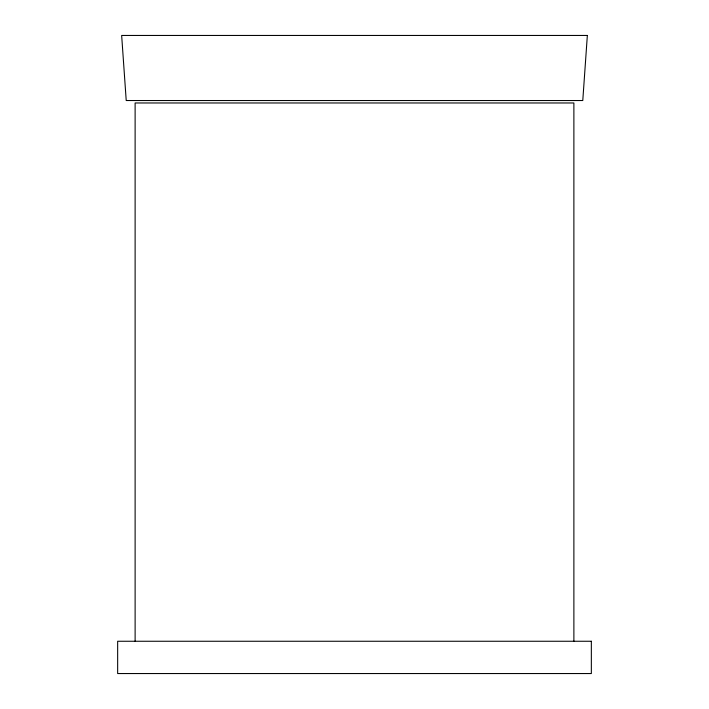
<?xml version="1.0" encoding="UTF-8"?>
<svg xmlns="http://www.w3.org/2000/svg" width="709" height="709" viewBox="0 0 709 709"><rect width="100%" height="100%" fill="white"/><g stroke="black" fill="none" stroke-linecap="round" stroke-linejoin="round"><path stroke-width="1.06" d="M573.882 641.255L573.882 102.973L135.118 102.973L135.118 641.255M587.344 35.45L582.78 100.527L126.22 100.527L121.656 35.45L587.344 35.45M591.341 641.255L117.659 641.255L117.659 673.55L591.341 673.55L591.341 641.255"/></g></svg>
